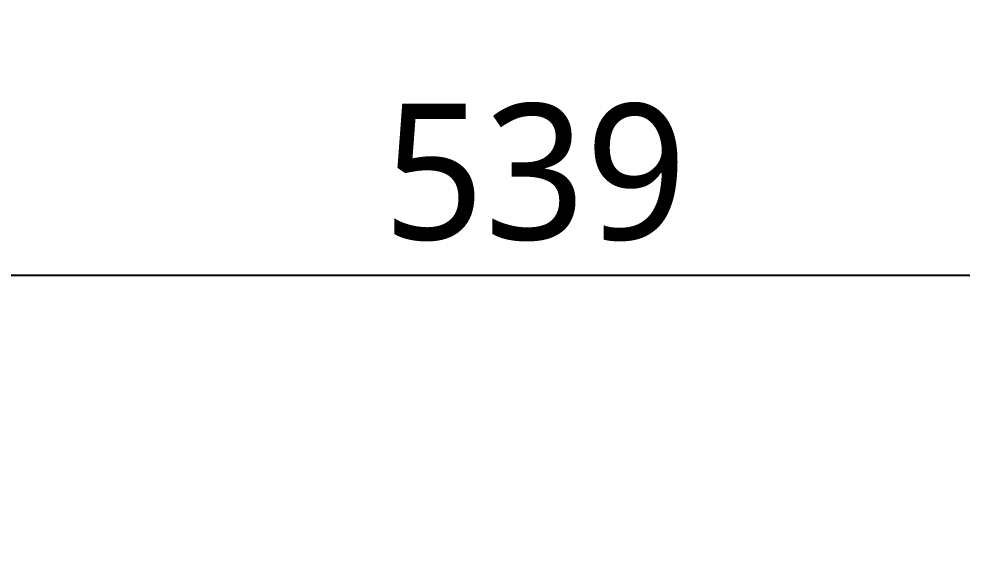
# Model space of a CAD drawing. Header units: millimetres. Extents: x 5828 to 6704, y 123 to 421.
# Drawn here: x 6593.41 to 6608.01, y 390.31 to 398.72 of the extents above; entities that cross this region are included whole.
import ezdxf

# ---------------------------------------------------------------- set-up
doc = ezdxf.new("R2010")
doc.units = ezdxf.units.MM
doc.linetypes.add('BANKLINE1', pattern=[5.5, 4, -1.5])
doc.layers.add('00_COMPONENTS', color=7, linetype='BANKLINE1')
doc.layers.add('外形图', color=7, linetype='Continuous')
doc.styles.add('微软雅黑', font='msyh.ttc', dxfattribs={"height": 2.1})
doc.dimstyles.new('尺寸标注_1_20比例', dxfattribs={"dimtxt": 2.1, "dimasz": 1.7, "dimexe": 0.5, "dimexo": 0.4, "dimgap": 0.5, "dimtad": 1, "dimdec": 1, "dimlfac": 20, "dimdsep": 46, "dimtxsty": '微软雅黑', "dimcen": 0.09, "dimadec": 0, "dimazin": 0, "dimtp": 0.01, "dimtm": 0.01, "dimtfac": 1, "dimtdec": 1, "dimtofl": 0, "dimtmove": 0, "dimatfit": 3, "dimfxl": 1, "dimtolj": 1, "dimarcsym": 0})

# ---------------------------------------------------------------- blocks, each defined once
blk = doc.blocks.new('*D1528')
at = {"layer": 'Defpoints', "color": 0}
for p in [(6588.58, 395.06), (6615.53, 394.76), (6615.53, 385.587)]:
    blk.add_point(p, dxfattribs=at)
at = {"layer": '外形图', "color": 0, "lineweight": -2, "ltscale": 20}
for p, q in [((6615.53, 385.987), (6615.53, 395.26)), ((6590.28, 394.76), (6613.83, 394.76)), ((6588.58, 394.66), (6588.58, 394.26))]:
    blk.add_line(p, q, dxfattribs=at)
at = {"layer": '外形图', "color": 0}
for points in [[(6590.28, 395.044), (6590.28, 394.477), (6588.58, 394.76)], [(6613.83, 394.477), (6613.83, 395.044), (6615.53, 394.76)]]:
    blk.add_solid(points, dxfattribs=at)
at = {"layer": '外形图', "color": 0, "insert": (6601.399, 396.346), "char_height": 2.1, "attachment_point": 5, "style": '微软雅黑'}
blk.add_mtext('\\A1;\\A1;539', dxfattribs=at)
blk = doc.blocks.new('*D1533')
at = {"layer": '00_COMPONENTS', "color": 0, "linetype": 'ByBlock', "lineweight": -2, "ltscale": 20}
for p, q in [((6615.13, 409.482), (6553.985, 409.482)), ((6554.485, 407.782), (6554.485, 332.787)), ((6615.859, 331.087), (6553.985, 331.087))]:
    blk.add_line(p, q, dxfattribs=at)
at = {"layer": '00_COMPONENTS', "color": 0}
for points in [[(6554.768, 407.782), (6554.201, 407.782), (6554.485, 409.482)], [(6554.201, 332.787), (6554.768, 332.787), (6554.485, 331.087)]]:
    blk.add_solid(points, dxfattribs=at)
at = {"layer": 'Defpoints', "color": 0}
for p in [(6615.53, 409.482), (6554.485, 331.087), (6616.259, 331.087)]:
    blk.add_point(p, dxfattribs=at)
at = {"layer": '00_COMPONENTS', "color": 0, "insert": (6552.893, 370.284), "char_height": 2.1, "attachment_point": 5, "rotation": 90, "style": '微软雅黑'}
blk.add_mtext('\\A1;\\A1;1567.9', dxfattribs=at)

msp = doc.modelspace()

# ---------------------------------------------------------------- linework, layer by layer
at = {"layer": '00_COMPONENTS', "linetype": 'ByBlock', "ltscale": 20}
msp.add_arc((6615.5301, 356.0866), 53.3953, 29, 259, dxfattribs=at)

# ---------------------------------------------------------------- dimensions: what is measured, and where the dimension line sits
dim = msp.add_linear_dim(base=(6554.4847, 331.0866), p1=(6615.5301, 409.4819), p2=(6616.2586, 331.0866), angle=90, text='\\A1;1567.9', dimstyle='尺寸标注_1_20比例', dxfattribs=at)
dim.commit()
dim.dimension.update_dxf_attribs({"geometry": '*D1533', "text_midpoint": (6552.8934, 370.2843)})
at = {"layer": '外形图', "ltscale": 20}
dim = msp.add_linear_dim(base=(6615.5301, 394.7603), p1=(6588.5801, 395.0603), p2=(6615.5301, 385.5866), text='\\A1;539', dimstyle='尺寸标注_1_20比例', dxfattribs=at)
dim.commit()
dim.dimension.update_dxf_attribs({"geometry": '*D1528', "text_midpoint": (6601.3989, 394.7603), "dimtype": 160})

doc.saveas('drawing.dxf')
